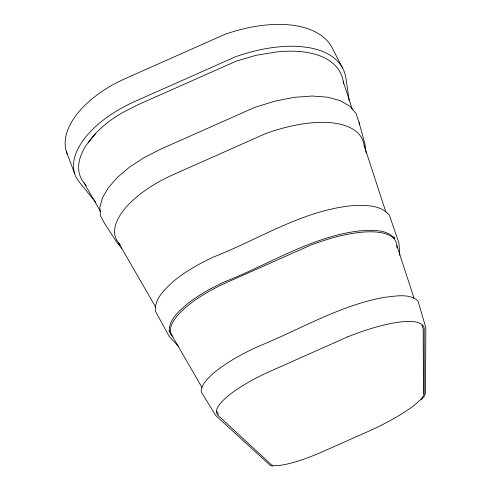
<?xml version="1.0" encoding="UTF-8"?>
<svg xmlns="http://www.w3.org/2000/svg" width="491" height="491" viewBox="0 0 491 491"><rect width="100%" height="100%" fill="white"/><g stroke="black" fill="none" stroke-linecap="round" stroke-linejoin="round"><path stroke-width="0.74" d="M169.315 331.173C168.861 319.291 179.387 311.036 187.366 303.819C198.935 294.839 211.762 287.701 225.05 281.613C269.369 264.256 310.999 236.926 359.068 230.911C371.073 230.248 385.932 228.597 394.825 238.497L394.334 237.067M421.523 399.723L424.463 395.992L425.482 392.978L425.844 327.804L417.994 300.94C408.85 292.967 395.427 296.276 384.49 297.3C339.674 305.408 300.069 329.498 258.334 346.394C241.848 353.974 225.664 362.683 211.86 374.584C207.19 379.396 201.359 384.49 201.169 391.72L215.733 415.527L270.148 465.302L272.597 466.303M95.739 133.509L86.704 144.526A86.987 45.172 -21.8 0 0 83.961 182.744L100.569 211.56M178.865 346.738L169.389 336.722L155.389 311.208C154.327 298.283 165.387 288.818 173.98 280.846C186.15 271.075 199.757 263.342 213.91 256.854C259.254 239.043 301.996 210.835 351.446 205.747C364.359 205.226 380.31 204.225 389.424 215.236L398.956 243.1L399.803 255.271M121.836 248.305L116.901 242.462L104.356 222.975L100.52 215.874L99.808 207.38L102.429 197.83L108.419 187.605L117.65 177.141L129.79 166.928L144.329 157.458L160.477 149.264L255.001 107.284L275.224 101.091L294.557 97.31L312.276 96.027L327.724 97.212L340.38 100.71L349.911 106.277L356.141 113.611L359.031 122.314L364.96 144.084L366.133 153.204M385.975 212.321L364.138 145.52A105.301 46.596 -24.8 0 0 265.3 133.742L173.305 174.606A82.463 37.199 -22.4 0 0 118.662 242.953L120.142 244.714M95.585 202.114L79.174 181.934A89.522 46.719 -21.7 0 1 135.074 101.373L235.6 56.735A114.09 58.355 -25.1 0 1 345.873 78.044L349.248 100.772M83.961 182.744L86.361 185.733M118.662 242.953L155.776 307.36M169.07 330.425L201.961 387.491M169.131 331.13L171.69 335.746M342.583 68.04L332.014 47.553A113.04 60.356 -25.2 0 0 225.05 34.29L125.555 78.462A88.681 48.302 -21.6 0 0 67.236 153.916M216.942 411.243L218.477 414.349M66.469 151.848L74.736 173.814M421.855 325.226L423.187 329.019L423.445 393.862M88.159 142.758A82.549 43.055 -21.7 0 1 121.799 113.028L137.541 104.945L236.214 61.136L255.805 55.379L276.292 51.997A110.935 56.477 -25.1 0 1 343.264 81.678L352.415 109.677M172.857 336.992A75.424 25.98 -23 0 1 226.848 282.411L310.435 245.261A96.5 32.639 -24.5 0 1 396.851 245.568L414.183 298.577M343.264 81.678L343.614 83.949M359.031 122.314L359.338 124.591M364.138 145.52L364.334 147.036M396.851 245.568L397.023 247.851M347.53 336.906L270.848 371.006A69.575 17.78 -23.3 0 0 217.998 415.318L271.075 464.455A51.598 9.789 -23.6 0 0 323.281 451.407L373.755 428.95A68.47 13.214 -24.2 0 0 424.218 393.138L424.199 329.209A89.159 22.396 -24.3 0 0 347.53 336.906"/></g></svg>
